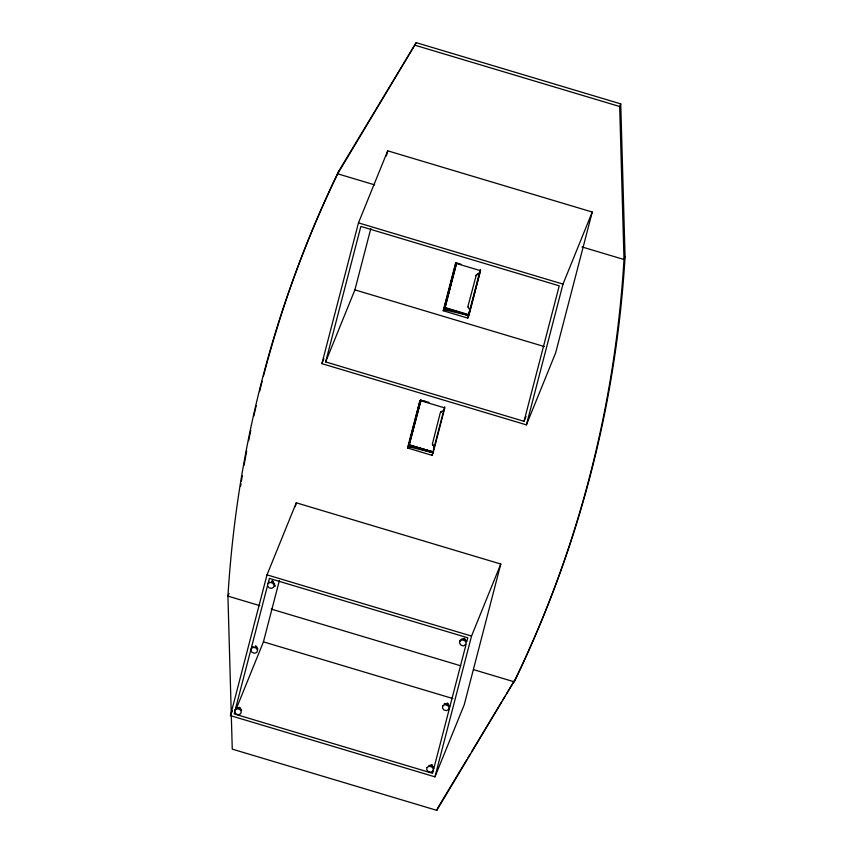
<?xml version="1.0" encoding="UTF-8"?>
<svg xmlns="http://www.w3.org/2000/svg" width="853" height="853" viewBox="0 0 853 853"><rect width="100%" height="100%" fill="white"/><g stroke="black" fill="none" stroke-linecap="round" stroke-linejoin="round"><path stroke-width="1.28" d="M432.375 444.04L440.255 412.895L441.374 411.551L440.638 412.148M469.864 309.81L468.606 314.864M275.274 585.297L274.965 586.501M433.75 769.054L433.836 768.446M420.71 400.036L408.96 445.17L433.015 451.887L409.376 445.213L408.758 446.769L432.588 452.58M420.86 400.078L409.099 444.85M456.376 262.777L444.765 307.965L456.174 263.353M230.438 715.624L267.01 574.858L296.268 502.801L500.786 564.036L464.213 704.802L434.955 776.848L230.438 715.624L232.421 710.741M321.89 363.645L358.473 222.868L387.72 150.821L592.249 212.045L555.666 352.822L526.408 424.869L321.89 363.645L323.873 358.761M234.852 711.349L234.191 713.908L432.567 773.298L433.239 770.739M235.513 708.79L250.793 649.997M251.454 647.438L267.394 586.086M268.066 583.527L269.388 578.409L467.775 637.799L466.783 641.637M325.643 361.917L360.851 226.429L559.237 285.819L524.03 421.307L325.643 361.917L354.901 289.871L370.842 228.519M295.266 506.65L296.268 502.801M386.398 155.939L387.72 150.821M236.174 709.014L263.438 641.851L279.389 580.498M432.791 453.593L432.076 455.342L407.553 447.996L419.9 400.483L444.424 407.819M443.219 310.748L455.555 263.225L480.09 270.572L467.743 318.094L443.219 310.748L444.349 308.05M420.294 400.42L408.619 445.373L414.771 447.228M455.96 263.172L444.274 308.125L450.416 309.959M420.337 400.324L408.64 445.394L433.143 452.719L444.829 407.766M456.003 263.076L444.306 308.146L468.851 315.365M408.758 446.769L421.137 399.961M456.515 262.82L444.637 307.901M468.532 315.109L445.042 307.954L468.254 315.322M445.01 308.082L456.792 262.703M409.323 447.292L408.79 446.652M467.828 315.322L445.021 309.916M460.897 264.217L457.133 263.193M446.183 309.138L447.484 309.522M411.786 446.897L410.496 446.514L411.786 446.897L411.274 446.375M476.337 274.826L468.062 305.928L468.393 307.624L468.073 306.717M432.172 452.57L432.834 452.41M432.076 455.342L444.712 406.764M480.378 269.516L479.333 273.237M480.484 270.518L469.139 314.181L480.506 270.401M433.9 768.18L465.781 645.476M434.955 776.848L471.528 636.082L500.786 564.036M526.408 424.869L562.991 284.102L592.249 212.045M251.07 648.696L251.283 648.131M234.852 710.144L235.065 709.579M459.735 641.285L460.172 640.145M338.737 171.176L337.671 173.799A1550.498 1314.899 22.1 0 0 227.932 596.108L232.261 749.126L436.789 810.35L515.329 679.201A1550.498 1314.899 22.1 0 0 625.068 256.892L620.739 103.874L416.211 42.65L338.737 171.176A1550.498 1314.899 22.1 0 0 263.417 376.205M374.574 184.845L337.671 173.799L416.211 42.65M228.999 593.485L227.932 596.108L259.749 605.63M272.299 582.13L272.736 581.021L271.425 581.213M255.367 646.318L255.591 645.774L256.614 646.659M238.915 708.321L239.362 707.222L240.397 708.107M445.042 307.954L444.541 309.82M445.149 307.602L468.681 314.64M475.91 275.647L479.365 273.163M477.04 274.303L479.13 273.344M407.553 447.996L408.683 445.298L433.185 452.623M467.743 318.094L468.809 315.461L452.868 310.695M434.081 446.78L432.759 444.808L434.177 447.132M473.543 669.637L514.263 681.824A1550.498 1314.899 22.1 0 0 624.001 259.515L619.673 106.508L620.739 103.874M524.03 421.307L526.013 416.424M463.797 639.462L464.245 638.353L465.28 639.249M625.068 256.892L624.001 259.515L582.002 246.943M447.26 704.386L447.708 703.288L446.396 703.48L446.769 704.674M431.735 765.429L431.959 764.874L430.648 765.066M436.789 810.35L437.493 808.601M437.856 807.727L466.644 759.959M468.02 757.677L470.078 754.265M471.453 751.994L501.617 701.944M502.993 699.673L505.051 696.261M506.415 693.99L515.329 679.201M463.36 639.174L464.245 638.353M443.699 410.421L441.353 411.626M268.471 582.247L269.036 581.917M443.997 704.173L445.117 703.522L447.921 704.098M444.967 704.279L446.108 704.162M428.803 765.44L431.469 765.546M251.731 646.99L253 646.553M235.513 708.438L236.782 708.011M461.025 639.355L462.923 638.716L465.919 640.368M465.173 644.687L465.983 644.41M411.039 446.919L411.818 446.769M409.248 444.754L432.993 451.962M271.542 581.554L272.949 581.842L274.698 583.985M271.851 582.045L272.64 582.215M426.543 401.635L421.435 400.569L429.038 402.36M417.224 447.953L433.143 452.719M415.144 45.273L619.673 106.508M358.473 222.868L562.991 284.102M354.901 289.871L544.385 346.595M267.01 574.858L471.528 636.082M271.201 609.063L460.823 665.83M263.438 641.851L452.922 698.575M464.49 639.782L465.173 640.049M255.228 646.51L256.945 647.182L257.894 648.952M238.04 707.574L240.727 708.63L241.676 710.41M238.179 708.075L238.936 708.385M448.358 704.642L448.795 705.175M449.104 705.559L449.67 706.241M432.172 765.695L433.484 767.295M431.863 766.069L432.354 766.666M468.425 307.549L469.832 309.884M466.239 640.955L466.559 641.541M432.407 443.965L432.727 444.871M447.708 703.288L448.081 704.482M431.959 764.874L432.332 766.069M272.736 581.021L273.109 582.226M240.599 486.295A1550.498 1314.899 22.1 0 1 241.015 483.683M241.431 481.06A1550.498 1314.899 22.1 0 1 242.284 475.835M244.065 465.386A1550.498 1314.899 22.1 0 1 246.666 451.045M248.681 440.638A1550.498 1314.899 22.1 0 1 250.782 430.253M253.842 416.019A1550.498 1314.899 22.1 0 1 256.177 405.697M259.547 391.559A1550.498 1314.899 22.1 0 1 262.106 381.312M267.831 583.633L267.533 585.872L269.121 587.824L271.691 588.357L273.717 587.152L274.026 584.923L272.427 582.962L269.868 582.428L267.831 583.633M427.054 767.487L426.745 769.715L428.345 771.677L430.904 772.21L432.94 771.005L433.249 768.777L431.65 766.815L429.08 766.282L427.054 767.487M442.803 705.9L442.494 708.129L444.093 710.091L446.652 710.624L448.689 709.419L448.998 707.18L447.399 705.228L444.839 704.695L442.803 705.9M251.614 648.088L250.803 650.178L251.955 652.332L254.407 653.302L256.71 652.513L257.531 650.434L256.369 648.269L253.917 647.31L251.614 648.088M235.396 709.547L234.575 711.626L235.737 713.78L238.19 714.75L240.493 713.961L241.314 711.882L240.151 709.717L237.699 708.758L235.396 709.547M460.279 640.678L459.458 642.757L460.62 644.921L463.072 645.881L465.375 645.103L466.196 643.013L465.034 640.859L462.582 639.889L460.279 640.678"/></g></svg>
